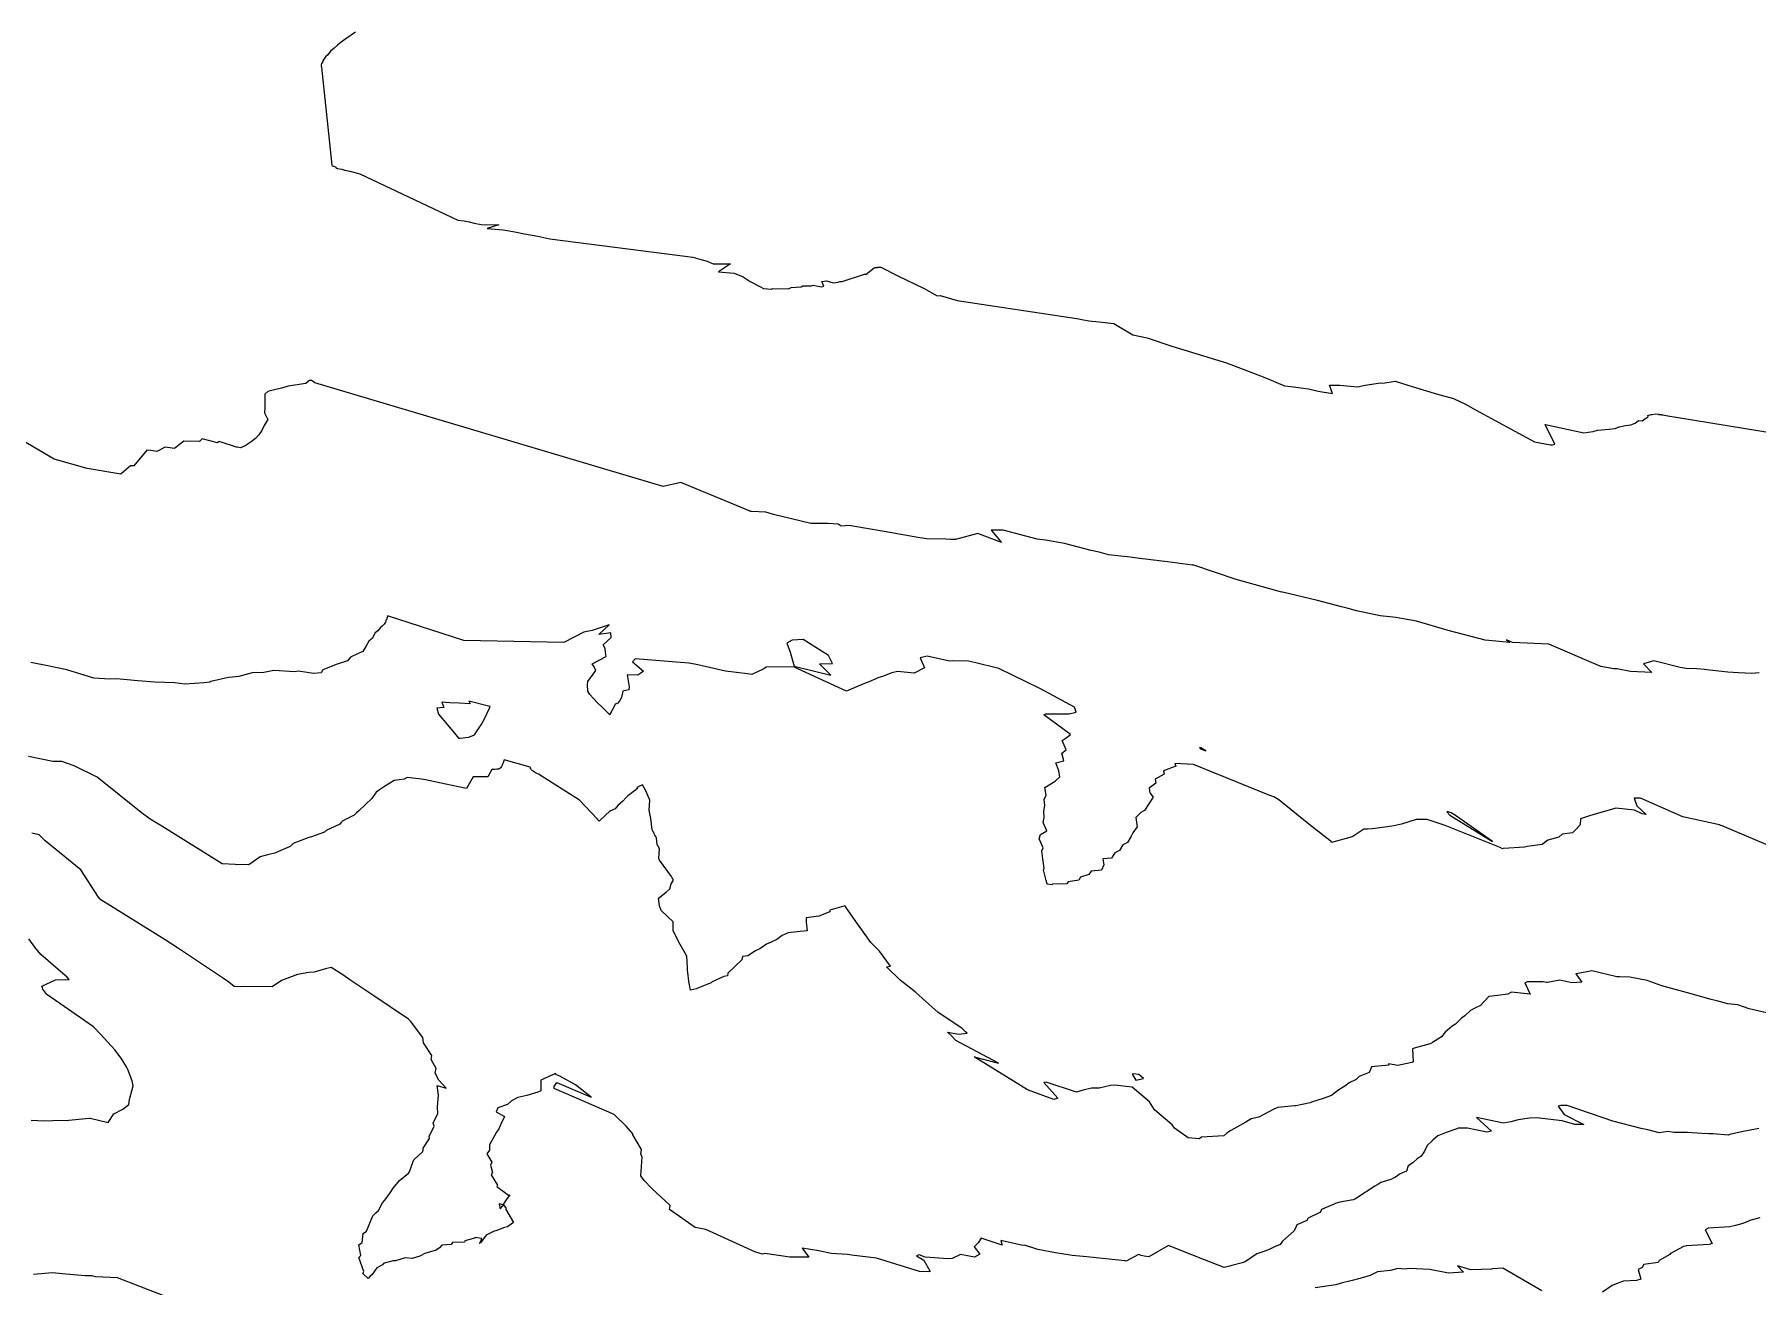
# Model space of a CAD drawing. Header units: metres. Extents: x 706349 to 713144, y 2649082 to 2655455.
# Drawn here: x 708603.4 to 709022, y 2652117.2 to 2652421.4 of the extents above; entities that cross this region are included whole.
import ezdxf

# ---------------------------------------------------------------- set-up
doc = ezdxf.new("R2010")
doc.units = ezdxf.units.M
doc.layers.add('C-TOPO-MAJR', color=9, linetype='Continuous')
doc.layers.add('C-TOPO-MINR', color=8, linetype='Continuous')

msp = doc.modelspace()

# ---------------------------------------------------------------- linework, layer by layer
at = {"layer": 'C-TOPO-MAJR', "color": 9, "linetype": 'Continuous', "lineweight": -3, "flags": 128}
msp.add_lwpolyline([(709022.35, 2652266.3), (709020.59, 2652266.16), (709017.36, 2652266.32), (709014.73, 2652266.47), (709009.66, 2652267.07), (709009.08, 2652267.1), (709007.23, 2652267.29), (709004.64, 2652267.33), (709003.12, 2652267.6), (708996.78, 2652269.22), (708994.25, 2652268.48), (708996.26, 2652266.39), (708991.06, 2652266.6), (708987.78, 2652267.3), (708987.06, 2652267.28), (708983.89, 2652267.84), (708971.24, 2652273.27), (708962.4, 2652273.71), (708960.94, 2652274.29), (708961.8, 2652273.65), (708955.81, 2652274.2), (708946.8, 2652276.56), (708939.08, 2652278.86), (708934.11, 2652279.71), (708930.31, 2652280.18), (708924.53, 2652281.33), (708922.52, 2652281.89), (708920.89, 2652282.3), (708915.06, 2652283.86), (708906.55, 2652285.88), (708906.36, 2652285.93), (708906.08, 2652285.99), (708895.3, 2652288.97), (708885.05, 2652292.43), (708884.67, 2652292.48), (708878.62, 2652293.24), (708874.6, 2652293.72), (708871.25, 2652294.15), (708869.55, 2652294.36), (708864.27, 2652294.96), (708862.04, 2652295.63), (708860.07, 2652296.02), (708853.58, 2652297.71), (708849.01, 2652298.55), (708846.94, 2652298.73), (708838.65, 2652300.95), (708835.81, 2652300.99), (708838.32, 2652297.94), (708832.52, 2652300.17), (708827.13, 2652298.7), (708825.79, 2652298.71), (708824.77, 2652298.79), (708820.03, 2652298.88), (708819.06, 2652299.04), (708818.43, 2652299.13), (708809.82, 2652300.62), (708802.65, 2652301.85), (708801.3, 2652302.06), (708799.37, 2652301.91), (708798.6, 2652302.41), (708796.13, 2652302.54), (708791.93, 2652302.55), (708782.87, 2652304.73), (708781.03, 2652305.34), (708777.53, 2652305.48), (708777.24, 2652305.49), (708777.21, 2652305.56), (708760.42, 2652312.51), (708756.09, 2652311.6), (708671.44, 2652336.76), (708671.17, 2652336.96), (708670.67, 2652337.27), (708670.31, 2652337.31), (708670.17, 2652337.28), (708670.13, 2652337.28), (708670.05, 2652337.23), (708669.91, 2652337.11), (708669.32, 2652336.59), (708665.03, 2652335.9), (708663.34, 2652335.47), (708661.67, 2652335.03), (708660.08, 2652334.61), (708659.31, 2652333.97), (708659.31, 2652332.97), (708659.29, 2652331.89), (708659.3, 2652330.75), (708659.28, 2652329.49), (708660.02, 2652327.87), (708659.88, 2652327.6), (708659.18, 2652326.36), (708658.56, 2652325.16), (708657.87, 2652324.13), (708657.06, 2652323.23), (708656.02, 2652322.41), (708654.75, 2652321.56), (708654.69, 2652321.5), (708653.45, 2652320.93), (708652.72, 2652321.12), (708652.69, 2652321.07), (708648.23, 2652322.47), (708647.82, 2652322.14), (708644.12, 2652323.14), (708643.45, 2652322.5), (708639.68, 2652322.56), (708638.59, 2652321.76), (708637.37, 2652320.81), (708635.14, 2652321.15), (708633.12, 2652320.1), (708631.6, 2652320.3), (708630.62, 2652320.4), (708627.52, 2652316.61), (708627.04, 2652316.57), (708626.7, 2652316.54), (708624.46, 2652314.65), (708624.44, 2652314.65), (708624.31, 2652314.56), (708616.12, 2652315.95), (708608.16, 2652318.22), (708597.57, 2652324.42)], dxfattribs=at)
at = {"layer": 'C-TOPO-MINR', "color": 8, "linetype": 'Continuous', "lineweight": -3, "flags": 128}
for points, elevation in [([(708681.33, 2652421.87), (708678.96, 2652420.32), (708677.89, 2652419.48), (708677.01, 2652418.75), (708676.14, 2652418.03), (708675.3, 2652417.33), (708674.59, 2652416.42), (708674.09, 2652415.9), (708673.76, 2652415.45), (708673.42, 2652415), (708673.39, 2652414.7), (708673.06, 2652414.26), (708673.03, 2652413.95), (708673, 2652413.65), (708673.12, 2652413.4), (708675.61, 2652389.58), (708675.69, 2652389.48), (708676.08, 2652389.36), (708676.48, 2652389.22), (708676.54, 2652389.04), (708676.94, 2652388.83), (708678.01, 2652388.63), (708678.79, 2652388.39), (708679.95, 2652388.13), (708681.16, 2652387.85), (708682.42, 2652387.53), (708706.24, 2652376.28), (708707.76, 2652376.1), (708708.96, 2652375.83), (708710.2, 2652375.51), (708711.91, 2652375.2), (708716.13, 2652375.09), (708713.32, 2652374.19), (708717.26, 2652373.92), (708720.03, 2652373.45), (708722.43, 2652372.91), (708725.67, 2652372.36), (708728.53, 2652371.71), (708763.31, 2652367.23), (708764.99, 2652366.77), (708766.79, 2652366.27), (708768.23, 2652365.63), (708772.42, 2652365.63), (708769.5, 2652363.67), (708773.36, 2652363.35), (708775.52, 2652362.47), (708777.24, 2652361.33), (708779.54, 2652360.14), (708780.49, 2652359.63), (708782.44, 2652359.49), (708782.55, 2652359.56), (708782.67, 2652359.62), (708786.55, 2652359.56), (708786.86, 2652359.73), (708787.18, 2652359.88), (708789.61, 2652360.09), (708790.04, 2652360.27), (708792.06, 2652360.26), (708792.53, 2652360.46), (708794.57, 2652360.03), (708795.1, 2652360.23), (708794.66, 2652361.36), (708795.19, 2652361.46), (708795.77, 2652361.55), (708797.4, 2652361.02), (708798.01, 2652361.11), (708798.62, 2652361.15), (708799.03, 2652361.39), (708799.61, 2652361.36), (708805.02, 2652363.14), (708805.37, 2652363.15), (708807.38, 2652364.69), (708807.58, 2652364.72), (708807.76, 2652364.74), (708807.9, 2652364.76), (708808.04, 2652364.77), (708808.19, 2652364.74), (708808.19, 2652364.87), (708808.33, 2652364.81), (708808.41, 2652364.82), (708808.47, 2652364.83), (708808.53, 2652364.84), (708808.59, 2652364.83), (708808.64, 2652364.83), (708808.69, 2652364.83), (708808.73, 2652364.83), (708808.76, 2652364.83), (708808.8, 2652364.83), (708808.97, 2652364.84), (708813.09, 2652362.75), (708819.53, 2652359.67), (708822.62, 2652357.88), (708823.41, 2652357.94), (708827.48, 2652356.75), (708856.55, 2652352.34), (708857.84, 2652352.11), (708859.5, 2652351.83), (708862, 2652351.55), (708865.57, 2652351.15), (708870.19, 2652348.38), (708873.68, 2652347.69), (708879.65, 2652345.65), (708893.18, 2652341.54), (708893.55, 2652341.39), (708893.97, 2652341.23), (708902.26, 2652338.02), (708907.03, 2652336.05), (708908.6, 2652335.81), (708912.84, 2652335.3), (708915.25, 2652334.73), (708918.7, 2652334.16), (708917.97, 2652336.14), (708920.44, 2652336.14), (708924.76, 2652335.75), (708926.64, 2652336.18), (708930.33, 2652336.7), (708930.92, 2652336.65), (708933.92, 2652337.18), (708938.04, 2652335.85), (708944.24, 2652333.98), (708948.13, 2652332.96), (708950.99, 2652331.59), (708953.43, 2652330.22), (708967.73, 2652322.41), (708971.69, 2652321.64), (708972.15, 2652321.72), (708972.7, 2652321.83), (708970.38, 2652326.65), (708970.42, 2652326.65), (708970.47, 2652326.64), (708979.78, 2652324.58), (708980.8, 2652324.78), (708981.99, 2652324.95), (708983.09, 2652325.24), (708985.9, 2652325.48), (708987.36, 2652325.63), (708988.36, 2652326.09), (708989.86, 2652326.39), (708991.15, 2652326.53), (708992.23, 2652326.96), (708993, 2652327.55), (708993.9, 2652327.47), (708994.61, 2652328.02), (708995.35, 2652328.49), (708995.3, 2652328.78), (708996.1, 2652329.04), (708996.34, 2652329.04), (708997.12, 2652329.23), (708998.05, 2652329.11), (708998.01, 2652329.07), (708998, 2652329.02), (708997.99, 2652328.99), (708997.99, 2652328.97), (708998.23, 2652329.04), (708998.55, 2652329.01), (708998.61, 2652329.01), (708998.71, 2652328.99), (708998.86, 2652328.97), (708999, 2652328.95), (708999.35, 2652328.89), (709000.13, 2652328.75), (709002.18, 2652328.4), (709014.55, 2652326.37), (709039.39, 2652322.34)], 2), ([(709027.28, 2652223.27), (709013.4, 2652229.12), (709013.06, 2652229.24), (709012.68, 2652229.37), (709003.81, 2652231.35), (708993.53, 2652235.85), (708991.96, 2652235.89), (708992.59, 2652233.99), (708994.87, 2652231.9), (708993.93, 2652232.02), (708992.04, 2652232.92), (708987.56, 2652233.43), (708986.68, 2652233.19), (708984.17, 2652232.5), (708982.21, 2652231.87), (708980.61, 2652231.44), (708978.96, 2652230.84), (708978.84, 2652229.35), (708977.9, 2652228.37), (708977.01, 2652227.42), (708974.5, 2652227.1), (708973.65, 2652226.38), (708971.01, 2652225.68), (708969.66, 2652224.58), (708965.98, 2652224.14), (708965.33, 2652224), (708960.21, 2652223.62), (708960.19, 2652223.62), (708960.18, 2652223.61), (708960.03, 2652223.53), (708959.45, 2652223.87), (708946.03, 2652229.22), (708941.68, 2652230.65), (708939, 2652230.69), (708935.47, 2652229.57), (708933.62, 2652229.15), (708932.04, 2652228.93), (708928.35, 2652228.38), (708927.24, 2652228.3), (708926.3, 2652228.33), (708923.65, 2652226.56), (708922.94, 2652226.28), (708918.79, 2652225.17), (708918.76, 2652225.17), (708918.52, 2652225.1), (708918.31, 2652225.39), (708918.04, 2652225.6), (708912.94, 2652229.57), (708905.63, 2652235.44), (708904.45, 2652236.19), (708903.46, 2652236.5), (708884.95, 2652244.01), (708880.4, 2652244.3), (708880.62, 2652243.67), (708877.64, 2652242.51), (708877.82, 2652241.65), (708875.63, 2652240.51), (708875.8, 2652239.49), (708874.19, 2652238.27), (708874.35, 2652237.19), (708875.14, 2652236.09), (708873.01, 2652232.9), (708872.11, 2652232.39), (708870.91, 2652231.13), (708871.26, 2652228.91), (708870.19, 2652227.41), (708869.8, 2652226.6), (708868.87, 2652225.08), (708867.78, 2652224.56), (708866.95, 2652223.16), (708865.8, 2652222.57), (708864.98, 2652221.3), (708862.92, 2652221.09), (708863.13, 2652219.65), (708862.6, 2652218.39), (708860.09, 2652218.17), (708859.49, 2652217.29), (708857.44, 2652216.71), (708857.07, 2652215.94), (708854.45, 2652215.54), (708854.19, 2652215.03), (708850.7, 2652214.96), (708850.63, 2652214.81), (708849.35, 2652214.99), (708849.1, 2652215.87), (708848.45, 2652218.48), (708848.64, 2652218.82), (708848.32, 2652221.13), (708848.1, 2652223.07), (708848.43, 2652223.78), (708847.46, 2652226.01), (708847.79, 2652227.04), (708849.3, 2652227.92), (708848.39, 2652229.93), (708848.68, 2652231.13), (708848.53, 2652232.7), (708848.83, 2652234.06), (708848.62, 2652235.55), (708849.15, 2652236.63), (708848.81, 2652238.47), (708851.34, 2652240.01), (708852.46, 2652241.07), (708852.21, 2652242.52), (708851.52, 2652244.44), (708853.44, 2652244.92), (708852.91, 2652246.79), (708853.97, 2652247.59), (708853.02, 2652249.83), (708854.01, 2652250.52), (708855.01, 2652251.36), (708848.54, 2652256.13), (708849.02, 2652256.34), (708854.76, 2652256.34), (708856.4, 2652256.72), (708856.01, 2652257.97), (708847.79, 2652262.42), (708837.6, 2652267.39), (708831.76, 2652268.8), (708830.26, 2652269.16), (708826.46, 2652269.18), (708825.68, 2652269.15), (708820.23, 2652270.32), (708818.56, 2652269.92), (708819.56, 2652267.5), (708817.04, 2652266.25), (708812.99, 2652266.66), (708811.61, 2652266.34), (708809.37, 2652265.42), (708808.45, 2652265.14), (708805.9, 2652264.07), (708805.41, 2652263.87), (708802.51, 2652262.65), (708802.35, 2652262.57), (708800.67, 2652261.87), (708788.84, 2652267.26), (708787.85, 2652267.8), (708781.09, 2652267.71), (708780.51, 2652267.29), (708777.64, 2652265.9), (708777.09, 2652265.94), (708776.56, 2652266.03), (708771.24, 2652266.67), (708763.79, 2652268.43), (708763.74, 2652268.4), (708762.36, 2652268.63), (708749.26, 2652269.69), (708748.65, 2652269), (708751.3, 2652266.69), (708750.64, 2652266.24), (708749.92, 2652265.72), (708747.33, 2652265.78), (708747.85, 2652262.92), (708747.74, 2652262.17), (708746.27, 2652261.83), (708745.95, 2652260.29), (708745.6, 2652259.6), (708745.11, 2652258.9), (708744.47, 2652258.67), (708744.1, 2652257.97), (708743.71, 2652257.25), (708743.3, 2652256.48), (708743.11, 2652256.11), (708742.48, 2652256.72), (708741.25, 2652257.95), (708740.15, 2652259.05), (708739.16, 2652260.06), (708738.27, 2652261.01), (708737.77, 2652261.84), (708737.67, 2652263.39), (708737.8, 2652264.19), (708739.77, 2652266.87), (708739.3, 2652267.72), (708738.88, 2652268.5), (708742.26, 2652270.26), (708742.11, 2652271.25), (708742, 2652272.24), (708741.54, 2652273.1), (708743.46, 2652274.92), (708743.39, 2652276), (708740.44, 2652275.58), (708742.96, 2652277.96), (708738.81, 2652276.56), (708736.79, 2652276.15), (708731.94, 2652273.63), (708707.7, 2652274.17), (708689.16, 2652280.18), (708689.14, 2652280.18), (708689.13, 2652280.12), (708689.12, 2652280.02), (708689.1, 2652279.94), (708689.08, 2652279.8), (708689.04, 2652279.69), (708688.98, 2652279.54), (708688.92, 2652279.35), (708688.83, 2652279.15), (708688.73, 2652278.91), (708688.62, 2652278.64), (708688.48, 2652278.38), (708688.31, 2652278.12), (708688.09, 2652277.89), (708687.82, 2652277.6), (708687.44, 2652277.32), (708686.75, 2652276.48), (708686.11, 2652276.03), (708685.41, 2652274.62), (708684.57, 2652274.02), (708683.84, 2652272.73), (708683.1, 2652271.5), (708681.87, 2652270.91), (708680.16, 2652270.12), (708679.37, 2652269.22), (708676.9, 2652268.41), (708673.44, 2652267.07), (708672.99, 2652266.28), (708671.14, 2652266.18), (708667.51, 2652266.73), (708666.59, 2652266.57), (708661.54, 2652266.86), (708659.1, 2652266.41), (708656.26, 2652266.31), (708653, 2652265.43), (708651.44, 2652265.29), (708650.49, 2652265.15), (708646.2, 2652264.19), (708645.93, 2652264.04), (708644.55, 2652263.89), (708639.92, 2652263.53), (708637.44, 2652263.91), (708632.56, 2652264.03), (708628.45, 2652264.33), (708623.31, 2652264.87), (708621.63, 2652264.8), (708617.77, 2652265.02), (708611.18, 2652267), (708608.47, 2652267.57), (708607.03, 2652267.9), (708602.45, 2652268.84)], -2), ([(709024.14, 2652183.76), (709019.9, 2652184.73), (709017.14, 2652185.7), (709014.72, 2652185.92), (709012.09, 2652186.6), (709010.71, 2652186.96), (709004.92, 2652188.58), (708998.71, 2652190.25), (708995.17, 2652191.56), (708990.96, 2652192.35), (708988.39, 2652192.44), (708987.8, 2652192.44), (708981.69, 2652193.91), (708980.05, 2652193.59), (708977.83, 2652193.16), (708979.29, 2652191.18), (708976.84, 2652190.97), (708973.92, 2652191.68), (708970.89, 2652191.12), (708970.67, 2652191.1), (708969.91, 2652191.25), (708966.07, 2652191.22), (708965.43, 2652190.98), (708966.72, 2652188.27), (708962.19, 2652188.73), (708961.29, 2652188.29), (708958.78, 2652187.91), (708956.68, 2652187.69), (708954.69, 2652185.52), (708953.31, 2652184.89), (708952.22, 2652184.28), (708950.88, 2652183.01), (708950.02, 2652182.4), (708948.57, 2652181), (708947.8, 2652180.46), (708946.04, 2652178.99), (708945.16, 2652177.9), (708943, 2652176.5), (708942.41, 2652176.21), (708938.56, 2652175.14), (708938.34, 2652175.03), (708938.14, 2652174.94), (708938.31, 2652171.82), (708938, 2652171.65), (708934.53, 2652170.92), (708932.33, 2652171.37), (708932.36, 2652171.04), (708928.2, 2652170.61), (708927.92, 2652169.93), (708927.61, 2652169.22), (708925.2, 2652168.26), (708924.44, 2652167.5), (708922.72, 2652166.69), (708921.68, 2652165.88), (708920.21, 2652165.03), (708918.42, 2652163.68), (708916.43, 2652162.91), (708913.61, 2652162.04), (708913.28, 2652161.88), (708911.3, 2652161.43), (708909.75, 2652161.16), (708909.43, 2652161.1), (708905.4, 2652160.69), (708904.42, 2652160.32), (708900.8, 2652158.35), (708898.94, 2652157.96), (708897.62, 2652157.18), (708893.96, 2652155.14), (708893.01, 2652154.47), (708892.33, 2652153.85), (708886.85, 2652153.49), (708886.57, 2652153.28), (708886.32, 2652153.09), (708883.62, 2652153.38), (708880.32, 2652155.68), (708879.77, 2652156.5), (708875.44, 2652160.15), (708874.23, 2652162.09), (708870.04, 2652165.7), (708865.7, 2652166.15), (708864.78, 2652166.05), (708862.04, 2652165.46), (708860.12, 2652165.42), (708858.11, 2652164.9), (708856.5, 2652164.48), (708849.1, 2652166.86), (708848.58, 2652166.8), (708851.96, 2652163.01), (708851.02, 2652162.71), (708844.57, 2652165.04), (708831.63, 2652173.04), (708837.57, 2652171.49), (708827.22, 2652177.02), (708826.16, 2652178.12), (708825.13, 2652179.06), (708827.94, 2652178.5), (708829.92, 2652178.79), (708829.56, 2652179.12), (708828.67, 2652180), (708822.87, 2652183.84), (708819.06, 2652187.21), (708817.28, 2652188.8), (708813.7, 2652191.69), (708810.36, 2652194.93), (708811.29, 2652195.02), (708808.66, 2652198.66), (708806.54, 2652200.82), (708805.18, 2652202.78), (708803.33, 2652205.36), (708800.46, 2652209.38), (708800.44, 2652209.49), (708800.24, 2652209.7), (708800.05, 2652209.63), (708800, 2652209.63), (708796.59, 2652208.69), (708796.62, 2652208.26), (708793.88, 2652207.21), (708790.86, 2652206.83), (708790.83, 2652205.75), (708791.11, 2652203.66), (708789.39, 2652203.51), (708786.48, 2652203.18), (708784.99, 2652202.49), (708783.69, 2652201.52), (708782.34, 2652200.89), (708781.16, 2652200.36), (708779.56, 2652199.26), (708778.52, 2652198.79), (708776.62, 2652197.6), (708775.35, 2652197.42), (708775.2, 2652196.62), (708771.78, 2652193.39), (708771.72, 2652192.73), (708770.83, 2652192.57), (708768.03, 2652191.28), (708767.75, 2652191.02), (708764.31, 2652189.66), (708764.2, 2652189.59), (708762.73, 2652189.21), (708762.52, 2652190.52), (708762.42, 2652190.73), (708762.02, 2652194.18), (708762, 2652194.67), (708761.82, 2652197.46), (708761.16, 2652198.58), (708760.23, 2652200.33), (708758.49, 2652203.62), (708758.55, 2652205.82), (708755.63, 2652208.57), (708755.23, 2652209.75), (708754.94, 2652211.61), (708756.81, 2652213.02), (708757.69, 2652213.86), (708758.05, 2652215.06), (708758.59, 2652215.96), (708758.44, 2652216.26), (708758.29, 2652216.55), (708758.15, 2652216.85), (708755.21, 2652220.81), (708755.18, 2652220.87), (708755.16, 2652220.93), (708755.13, 2652220.98), (708755.11, 2652221.04), (708755.09, 2652221.09), (708755.07, 2652221.14), (708755.04, 2652221.18), (708755.02, 2652221.23), (708755, 2652221.27), (708755.22, 2652223.51), (708755.13, 2652223.72), (708755.02, 2652223.92), (708754.89, 2652224.12), (708754.78, 2652224.33), (708754.64, 2652224.55), (708754.44, 2652226.23), (708754.29, 2652226.54), (708754.08, 2652226.86), (708753.94, 2652227.17), (708753.79, 2652227.5), (708753.59, 2652227.82), (708753.45, 2652228.15), (708753.09, 2652230.9), (708752.7, 2652232.96), (708752.86, 2652235.34), (708751.88, 2652237.63), (708751.07, 2652239.07), (708750.16, 2652238.73), (708749.71, 2652238.42), (708749.94, 2652238.28), (708749.82, 2652238.18), (708748.06, 2652236.84), (708747.83, 2652236.67), (708747.51, 2652236.4), (708747.03, 2652235.93), (708746.33, 2652235.16), (708746.22, 2652235.07), (708745.18, 2652234.14), (708744.7, 2652233.63), (708744.42, 2652233.3), (708743.13, 2652232.67), (708740.8, 2652230.53), (708740.76, 2652230.49), (708740.72, 2652230.46), (708740.54, 2652230.28), (708740.11, 2652230.71), (708740.1, 2652230.79), (708735.79, 2652235.35), (708725.77, 2652241.72), (708725.41, 2652241.88), (708725.08, 2652242.04), (708724.81, 2652242.18), (708724.56, 2652242.33), (708724.39, 2652242.48), (708724.23, 2652242.62), (708724.09, 2652242.77), (708724, 2652242.94), (708723.9, 2652243.09), (708723.83, 2652243.24), (708723.75, 2652243.4), (708717.49, 2652245.14), (708717.24, 2652244.44), (708717.1, 2652244.14), (708716.95, 2652243.86), (708716.79, 2652243.57), (708716.62, 2652243.32), (708716.45, 2652243.06), (708716.16, 2652242.93), (708715.71, 2652242.89), (708715.13, 2652242.85), (708714.43, 2652242.8), (708713.47, 2652241.05), (708712.6, 2652241.05), (708711.48, 2652241.03), (708709.9, 2652241.02), (708708.33, 2652238.18), (708706.33, 2652238.62), (708703.33, 2652239.28), (708698.37, 2652240.3), (708697.38, 2652240.5), (708693.9, 2652240.91), (708693.18, 2652240.45), (708690.77, 2652240.13), (708689.66, 2652239.48), (708688.18, 2652238.55), (708687.17, 2652237.91), (708686.34, 2652237.28), (708685.33, 2652235.79), (708682.22, 2652232.87), (708681.61, 2652232.29), (708681.05, 2652231.75), (708678.31, 2652230.32), (708677.88, 2652229.93), (708677.54, 2652229.54), (708674.19, 2652227.97), (708673.99, 2652227.78), (708673.78, 2652227.62), (708670.67, 2652226.47), (708669.75, 2652226.19), (708669.64, 2652226.14), (708666.2, 2652224.81), (708665.45, 2652224.16), (708662.63, 2652222.89), (708661.72, 2652222.51), (708660.27, 2652222.15), (708658.16, 2652221.6), (708655.46, 2652219.68), (708652.14, 2652219.77), (708648.94, 2652219.92), (708634.26, 2652229.02), (708631.48, 2652230.76), (708629.25, 2652232.38), (708618.61, 2652240.93), (708613, 2652243.72), (708609.98, 2652244.75), (708607.78, 2652244.79), (708601.94, 2652245.97)], -4), ([(709022.26, 2652155.65), (709019.38, 2652155.04), (709018.86, 2652154.96), (709015.57, 2652154.23), (709015.49, 2652154.22), (709014.79, 2652153.99), (709011.17, 2652154.36), (709010.16, 2652154.37), (709008.4, 2652154.41), (709004.92, 2652154.66), (709001.67, 2652154.62), (709000.15, 2652154.92), (708998.04, 2652154.57), (708995.27, 2652155.33), (708993.68, 2652155.66), (708986.83, 2652157.37), (708975.72, 2652161.2), (708974.19, 2652161.22), (708973.88, 2652161.16), (708973.49, 2652161.08), (708974.96, 2652158.99), (708979.76, 2652156.64), (708977.6, 2652156.61), (708974.48, 2652157.52), (708968.26, 2652158.18), (708966.52, 2652158.11), (708963.79, 2652157.72), (708962.04, 2652157.25), (708960.27, 2652156.96), (708953.66, 2652158.28), (708957.36, 2652154.97), (708956.2, 2652154.72), (708951.48, 2652155.72), (708949.22, 2652155.73), (708948.91, 2652155.54), (708946.35, 2652154.63), (708944.29, 2652153.83), (708943.04, 2652152.77), (708941.72, 2652151.47), (708941.08, 2652150.14), (708940.23, 2652148.91), (708939.3, 2652148.28), (708938.23, 2652147.29), (708937.08, 2652146.53), (708936.71, 2652145.3), (708935.1, 2652144.58), (708933.99, 2652143.82), (708932.84, 2652143.24), (708930.42, 2652142.51), (708929.68, 2652142.01), (708928.99, 2652141.59), (708924.53, 2652138.72), (708924.1, 2652138.5), (708923.75, 2652138.32), (708920.5, 2652137.7), (708919.31, 2652137.4), (708919.23, 2652137.3), (708916, 2652135.98), (708915.86, 2652135.57), (708915.64, 2652135.21), (708912.77, 2652133.89), (708912.47, 2652133.3), (708910.05, 2652132.25), (708909.68, 2652131.45), (708909.28, 2652130.71), (708906.52, 2652128.3), (708906.02, 2652127.42), (708904.6, 2652126.91), (708903.18, 2652126.16), (708901.5, 2652125.61), (708900.31, 2652125.19), (708897.5, 2652123.27), (708896.76, 2652123), (708894.27, 2652122.34), (708894, 2652122.25), (708892.37, 2652121.88), (708887.63, 2652123.72), (708881.48, 2652126.14), (708878.84, 2652127.19), (708874.1, 2652124.49), (708872.95, 2652124.66), (708872.25, 2652124.77), (708871.57, 2652125.01), (708868.58, 2652123.44), (708868.36, 2652123.45), (708868.29, 2652123.46), (708861.25, 2652124.21), (708859.04, 2652124.45), (708855.42, 2652124.78), (708851.39, 2652125.44), (708847.14, 2652126.24), (708843.88, 2652127.31), (708843.46, 2652127.18), (708838.11, 2652128.46), (708838.44, 2652127.32), (708833.31, 2652128.98), (708832.64, 2652127.87), (708831.66, 2652126.86), (708833.06, 2652125.08), (708831.71, 2652124.36), (708828.31, 2652125.01), (708826.27, 2652124.08), (708825.31, 2652123.95), (708819.76, 2652124.39), (708818.27, 2652124.94), (708817.61, 2652124.73), (708819.45, 2652123.64), (708820.99, 2652120.92), (708820.66, 2652120.82), (708818.38, 2652120.91), (708807.95, 2652124.11), (708801.86, 2652124.87), (708801.41, 2652124.95), (708800.88, 2652125.02), (708796.88, 2652125.26), (708793.92, 2652125.93), (708789.89, 2652126.58), (708791.44, 2652124.39), (708788.74, 2652124.37), (708786.87, 2652124.4), (708780.77, 2652125.24), (708780.18, 2652125.1), (708778.34, 2652125.66), (708766.43, 2652131.09), (708763.9, 2652131.61), (708757.66, 2652135.98), (708757.76, 2652136.95), (708753.35, 2652141.08), (708751.51, 2652142.99), (708750.63, 2652144.14), (708751.01, 2652148.69), (708750.7, 2652149.47), (708750.82, 2652150.5), (708748.69, 2652154.11), (708748.71, 2652154.33), (708747.12, 2652156.21), (708744.15, 2652159.06), (708729.59, 2652165.34), (708729.64, 2652165.83), (708730.26, 2652166.83), (708738.63, 2652163.22), (708734.76, 2652166.23), (708730.98, 2652168.36), (708730.14, 2652168.68), (708729.94, 2652169.01), (708729.31, 2652168.67), (708729.05, 2652168.61), (708726.37, 2652167.38), (708726.34, 2652164.81), (708725.63, 2652164.48), (708722.96, 2652163.65), (708720.78, 2652163.17), (708719.27, 2652162.31), (708718.29, 2652161.45), (708715.9, 2652160.61), (708715.53, 2652159.71), (708717.53, 2652158.51), (708716.69, 2652156.71), (708716.2, 2652155.57), (708715.59, 2652154.7), (708714.41, 2652152.59), (708713.89, 2652151.65), (708713.91, 2652150.33), (708713.27, 2652149.49), (708714.5, 2652147.48), (708714.18, 2652146.74), (708714.66, 2652144.93), (708714.28, 2652144.35), (708715.87, 2652141.89), (708715.7, 2652141.53), (708718.5, 2652139.44), (708718.84, 2652139.52), (708717.95, 2652138.29), (708717.13, 2652137.09), (708716.28, 2652137.33), (708716.24, 2652137.24), (708716.47, 2652136.11), (708717.02, 2652136.77), (708717.33, 2652137.11), (708717.97, 2652136.18), (708717.75, 2652136.14), (708719.73, 2652132.76), (708718.31, 2652131.77), (708717.52, 2652131.56), (708715.43, 2652130.79), (708715.07, 2652130.71), (708713.08, 2652129.76), (708711.69, 2652127.88), (708711.66, 2652127.86), (708711.49, 2652127.71), (708711.55, 2652127.86), (708711.61, 2652127.96), (708712.07, 2652128.92), (708710.35, 2652129.16), (708710.33, 2652128.97), (708707.91, 2652128.38), (708707.85, 2652128.02), (708704.92, 2652127.97), (708704.6, 2652127.44), (708702.31, 2652127.3), (708701.79, 2652126.64), (708700.94, 2652126.07), (708698.21, 2652125.23), (708696.98, 2652124.59), (708695.1, 2652124.03), (708693.42, 2652124.21), (708691.05, 2652123.48), (708690.53, 2652123.5), (708688.66, 2652123.02), (708688.16, 2652122.84), (708687.87, 2652122.5), (708686.56, 2652121.75), (708685.36, 2652120.17), (708684.85, 2652119.65), (708684.46, 2652119.19), (708683.14, 2652120.38), (708683.4, 2652120.89), (708682.13, 2652124.26), (708682.67, 2652124.76), (708682.19, 2652127.37), (708683, 2652127.96), (708683.19, 2652130.11), (708684.01, 2652130.73), (708685.56, 2652134.41), (708686.28, 2652135.11), (708686.9, 2652135.72), (708687.92, 2652137.6), (708688.46, 2652138.19), (708689.81, 2652140.01), (708690.52, 2652141.15), (708692.01, 2652142.98), (708694.22, 2652144.77), (708694.47, 2652145.11), (708695.32, 2652147.59), (708695.52, 2652148.05), (708697.69, 2652150.05), (708697.76, 2652150.42), (708697.77, 2652150.87), (708699.33, 2652153.19), (708699.26, 2652153.7), (708700.47, 2652156.21), (708700.23, 2652156.92), (708701.38, 2652159.31), (708701.24, 2652160.93), (708701.49, 2652163.72), (708701.17, 2652166.1), (708703.37, 2652165.42), (708701.57, 2652167.36), (708700.7, 2652169.05), (708700.92, 2652170.22), (708699.73, 2652172.41), (708699.89, 2652173.36), (708697.84, 2652176.47), (708697.78, 2652177.15), (708697.73, 2652177.74), (708694.67, 2652181.67), (708694.66, 2652181.74), (708694.24, 2652182.22), (708685.53, 2652187.99), (708680.24, 2652191.58), (708678.25, 2652192.98), (708675.44, 2652194.74), (708674.06, 2652194.41), (708671.3, 2652193.59), (708670.02, 2652193.52), (708667.24, 2652193.04), (708663.34, 2652191.59), (708661.11, 2652190.06), (708654.09, 2652190.1), (708653.64, 2652190.03), (708651.89, 2652190.13), (708650.61, 2652191.13), (708649.25, 2652192.05), (708638.13, 2652199.53), (708635.14, 2652201.45), (708619.51, 2652211.18), (708619.2, 2652211.5), (708619.11, 2652211.6), (708618.92, 2652211.79), (708614.66, 2652218.44), (708612.06, 2652220.52), (708605.94, 2652225.46), (708605.29, 2652226.16), (708604.52, 2652226.96), (708602.72, 2652227.4)], -6), ([(708602.55, 2652157.66), (708605.82, 2652157.51), (708607.82, 2652157.56), (708611.7, 2652157.63), (708612.5, 2652157.72), (708616.64, 2652158.1), (708616.89, 2652158.14), (708621.23, 2652157.1), (708622.61, 2652159.22), (708624.81, 2652160.32), (708626.25, 2652161.44), (708626.43, 2652162.69), (708627.31, 2652165.98), (708627.06, 2652167.24), (708626.06, 2652169.99), (708625.75, 2652170.63), (708624.43, 2652172.7), (708622.86, 2652174.71), (708619.36, 2652178.54), (708617.68, 2652180.31), (708606.37, 2652188.17), (708605.36, 2652189.48), (708605.27, 2652189.79), (708605.11, 2652190.23), (708608.46, 2652191.71), (708611.79, 2652191.78), (708611.28, 2652192.41), (708609.69, 2652193.75), (708604.91, 2652197.88), (708603.48, 2652199.66), (708601.95, 2652201.72)], -8), ([(709022.51, 2652133.94), (709020.33, 2652133.34), (709018.4, 2652132.56), (709016.61, 2652132.08), (709015.23, 2652131.72), (709009.95, 2652131.42), (709009.24, 2652131.03), (709010.93, 2652127.72), (709010.18, 2652127.48), (709004.66, 2652127.1), (709004.03, 2652126.99), (709004, 2652126.94), (709000.8, 2652125.27), (709000.68, 2652124.99), (708998.05, 2652123.53), (708997.82, 2652123.07), (708994.3, 2652122.59), (708993.95, 2652121.84), (708992.94, 2652121.38), (708993.61, 2652119.01), (708992.57, 2652118.7), (708989.41, 2652118.51), (708987.99, 2652118.09), (708986.62, 2652117.46), (708984.31, 2652115.89)], -8), ([(708639.62, 2652113.09), (708628.98, 2652117.27), (708623.53, 2652119.39), (708618.17, 2652119.59), (708617.35, 2652119.83), (708615.7, 2652119.88), (708610.98, 2652120.21), (708607.73, 2652120.55), (708603.16, 2652120.14)], -8), ([(708969.54, 2652116.24), (708960.11, 2652121.68), (708957.6, 2652121.56), (708957.3, 2652121.48), (708952.32, 2652121.27), (708949.08, 2652122.24), (708950.53, 2652120.7), (708946.85, 2652120.47), (708942.31, 2652121.41), (708937.34, 2652121.63), (708936.38, 2652121.44), (708934.59, 2652121.62), (708932.78, 2652121.17), (708929.63, 2652120.84), (708927.81, 2652119.92), (708925.3, 2652119.23), (708923.45, 2652118.71), (708920.82, 2652118.03), (708919.51, 2652117.64), (708914.49, 2652116.96)], -8)]:
    msp.add_lwpolyline(points, dxfattribs=dict(at, elevation=elevation))
for points, elevation in [([(708787.41, 2652274.2), (708786.1, 2652273.48), (708786.92, 2652271.32), (708787.89, 2652267.93), (708796.83, 2652265.74), (708794.1, 2652268.47), (708797.25, 2652268.56), (708796.22, 2652270.55), (708790.07, 2652274.41), (708787.41, 2652274.2)], -2), ([(708705.37, 2652251.64), (708706.36, 2652250.44), (708706.79, 2652250.47), (708708.92, 2652250.65), (708710.28, 2652251.25), (708711.05, 2652252.46), (708711.85, 2652253.65), (708712.6, 2652254.98), (708713.29, 2652256.31), (708713.94, 2652257.71), (708714.08, 2652258.1), (708714.09, 2652258.13), (708714.01, 2652258.11), (708708.87, 2652259.41), (708709.17, 2652258.77), (708706.52, 2652258.96), (708704.28, 2652259.05), (708702.34, 2652259.19), (708702.78, 2652257.86), (708701.09, 2652257.74), (708701.52, 2652256.26), (708705.37, 2652251.64)], -2), ([(708886.37, 2652248.18), (708886.44, 2652248.1), (708886.66, 2652247.86), (708887.95, 2652247.36), (708887.15, 2652247.84), (708886.75, 2652248.06), (708886.37, 2652248.18)], -2), ([(708946.8, 2652232.51), (708946.47, 2652232.51), (708947.24, 2652231.72), (708957.57, 2652225.36), (708948.56, 2652231.68), (708947.52, 2652232.31), (708946.8, 2652232.51)], -2), ([(708870.27, 2652168.89), (708870.06, 2652168.83), (708870.9, 2652167.35), (708872.82, 2652167.8), (708871.62, 2652168.75), (708870.27, 2652168.89)], -4)]:
    msp.add_lwpolyline(points, close=True, dxfattribs=dict(at, elevation=elevation))

doc.saveas('drawing.dxf')
